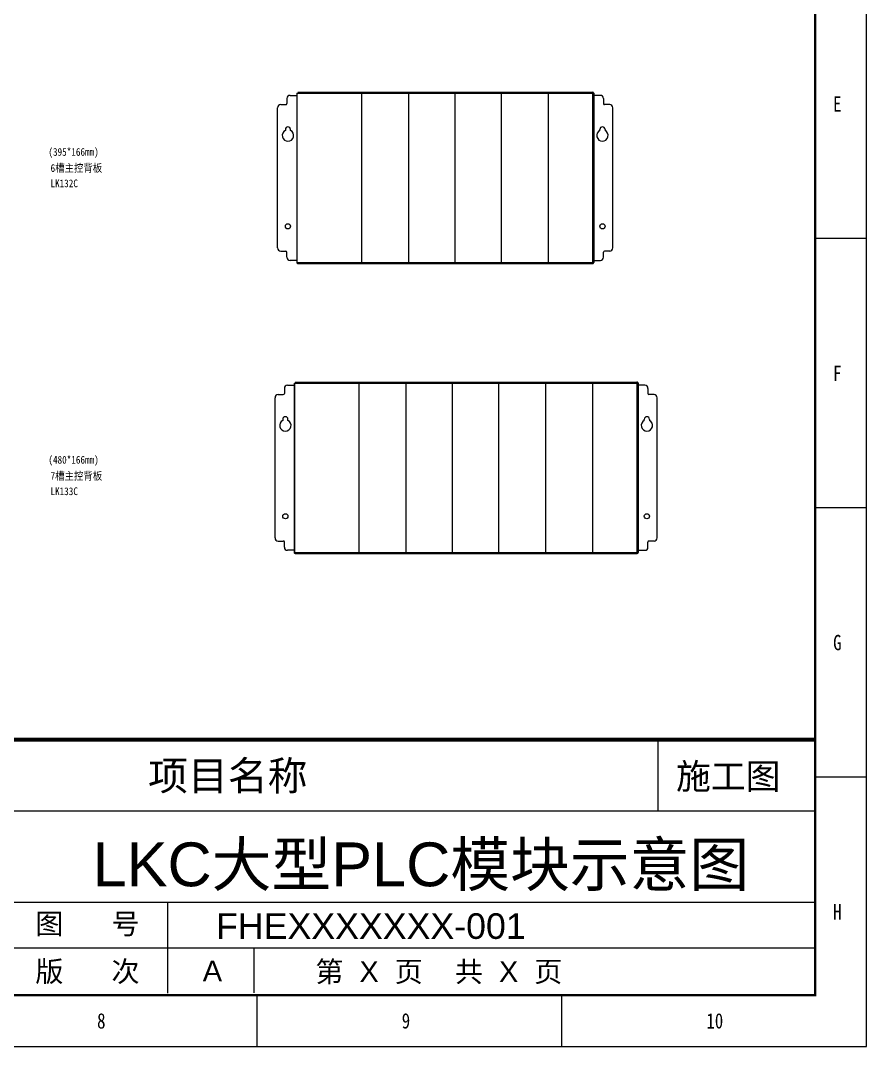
# Model space of a CAD drawing. Header units: millimetres. Extents: x 33157 to 59611, y -29750 to 1750.
# Drawn here: x 55240 to 56060, y -4838 to -3843 of the extents above; entities that cross this region are included whole.
import ezdxf

# ---------------------------------------------------------------- set-up
doc = ezdxf.new("R2010")
doc.units = ezdxf.units.MM
doc.layers.get('0').update_dxf_attribs({"lineweight": 18})
for name, color, linetype, lineweight in [('layer 1', 7, 'Continuous', 18), ('YOUCEGUDINGEDXF_CONTINUOUS_LINE', 7, 'Continuous', 18), ('细实线', 7, 'Continuous', 20)]:
    doc.layers.add(name, color=color, linetype=linetype, lineweight=lineweight)
doc.styles.add('HZ', font='arial.ttf')
doc.styles.get("Standard").update_dxf_attribs({"font": ''})
doc.styles.add('STYLE1', font='')
doc.styles.get('Standard').set_extended_font_data('宋体')
doc.styles.get('STYLE1').set_extended_font_data('宋体')

# ---------------------------------------------------------------- blocks, each defined once
blk = doc.blocks.new('和利时横图框')
for p, q in [((53051.59, 1052.75), (53001.84, 1052.75)), ((53051.59, 791.6), (53001.84, 791.6)), ((53051.59, 530.46), (53001.84, 530.46)), ((52460.65, 269.31), (52460.65, 319.05)), ((52756.12, 269.31), (52756.12, 319.05))]:
    blk.add_line(p, q)
at = {"color": 0}
for p, q in [((52849.19, 566.91), (52849.19, 497.82)), ((51568.3, 497.82), (53001.84, 497.82)), ((51568.3, 409.2), (53001.84, 409.2)), ((52374.03, 320.99), (52374.03, 409.2)), ((51568.3, 364.89), (53001.84, 364.89)), ((52457.81, 321.23), (52457.81, 364.71))]:
    blk.add_line(p, q, dxfattribs=at)
blk.add_lwpolyline([(50096.91, 269.31), (53051.59, 269.31), (53051.59, 2358.48), (50096.91, 2358.48)], close=True)
blk.add_lwpolyline([(50221.27, 319.05, 2.49, 2.49, 0), (53001.84, 319.05, 2.49, 2.49, 0), (53001.84, 2308.73, 2.49, 2.49, 0), (50221.27, 2308.73, 2.49, 2.49, 0)], format="xyseb", close=True)
at = {"color": 7}
blk.add_lwpolyline([(51570.14, 319.05, 3.69, 3.69, 0), (51570.14, 566.91, 3.69, 3.69, 0), (53001.84, 566.91, 3.69, 3.69, 0)], format="xyseb", dxfattribs=at)
at = {"width": 0.8}
for s, height, p in [('E', 14.92, (53019.25, 1175.86)), ('F', 14.92, (53019.25, 914.72)), ('G', 14.92, (53019.25, 653.57)), ('H', 14.92, (53019.25, 392.42)), ('8', 14.92, (52305.46, 286.72)), ('9', 14.92, (52600.92, 286.72)), ('10', 14.923, (52896.39, 286.72))]:
    blk.add_text(s, height=height, dxfattribs=at).set_placement(p)
at = {"color": 0, "style": 'HZ'}
for s, p in [('图', (52245.5, 378.31)), ('号', (52319.35, 378.31)), ('版', (52245.5, 332.1)), ('次', (52319.35, 332.1)), ('A', (52407.97, 332.63))]:
    blk.add_text(s, height=20, dxfattribs=at).set_placement(p)
at = {"style": 'HZ'}
for tag, p, height in [('北京和利时自动化驱动技术有限公司', (51649.92, 520.69), 24.79), ('图纸阶段', (52857.22, 518.92), 24.79), ('图纸名称', (52301.11, 424.67), 42.5), ('会签人', (51825.94, 376.93), 24)]:
    blk.add_attdef(tag, p, '', height=height, dxfattribs=at)
at = {"color": 3, "style": 'HZ'}
for tag, p, height in [('工程名称', (52244.96, 517.73), 28.33), ('设计人', (51828.2, 464.14), 24), ('设计时间', (52033.27, 464.54), 24), ('设计时间', (52033.27, 421.17), 24), ('审核人', (51826.82, 419.74), 24), ('图纸编号', (52420.84, 373.66), 24.79), ('设计时间', (52033.27, 331.46), 24), ('批准人', (51828.28, 330.45), 24)]:
    blk.add_attdef(tag, p, '', height=height, dxfattribs=at)
at = {"color": 0, "style": 'HZ'}
blk.add_attdef('页码', (52501.6, 331.93), '', height=20, dxfattribs=at)

msp = doc.modelspace()

# ---------------------------------------------------------------- linework, layer by layer
at = {"layer": 'layer 1', "lineweight": 9}
for p, q in [((55507.9, -3913.11), (55507.9, -4077.11)), ((55508.16, -3913.11), (55508.16, -4077.11)), ((55509.16, -3912.11), (55509.16, -3912.11)), ((55794.63, -3912.11), (55794.63, -4078.11)), ((55795.63, -3913.11), (55795.63, -4077.11)), ((55795.9, -3913.11), (55795.9, -3913.11)), ((55795.9, -3913.11), (55795.9, -4077.11)), ((55794.9, -4078.11), (55794.9, -4078.11)), ((55505.39, -4194.3), (55505.39, -4358.3)), ((55505.66, -4194.3), (55505.66, -4358.3)), ((55506.66, -4193.3), (55506.66, -4193.3)), ((55837.73, -4193.3), (55837.73, -4359.3)), ((55838.73, -4194.3), (55838.73, -4358.3)), ((55838.99, -4194.3), (55838.99, -4194.3)), ((55838.99, -4194.3), (55838.99, -4358.3)), ((55837.99, -4359.3), (55837.99, -4359.3))]:
    msp.add_line(p, q, dxfattribs=at)
for points in [[(55508.9, -3912.11), (55508.9, -3912.11), (55794.9, -3912.11), (55794.9, -3912.11)], [(55507.9, -3913.11), (55507.9, -3913.11), (55533.48, -3913.11), (55533.48, -3913.11)], [(55524.96, -3913.11), (55524.96, -3913.11), (55795.9, -3913.11), (55795.9, -3913.11)], [(55794.89, -3912.14), (55794.81, -3912.12), (55794.72, -3912.11), (55794.63, -3912.11)], [(55795.63, -3913.11), (55795.63, -3912.66), (55795.33, -3912.26), (55794.89, -3912.14)], [(55508.9, -4078.11), (55508.9, -4078.11), (55794.9, -4078.11), (55794.9, -4078.11)], [(55507.9, -4077.11), (55507.9, -4077.11), (55533.48, -4077.11), (55533.48, -4077.11)], [(55533.48, -4077.11), (55533.48, -4077.11), (55795.9, -4077.11), (55795.9, -4077.11)], [(55794.63, -4078.11), (55795.19, -4078.11), (55795.63, -4077.66), (55795.63, -4077.11)], [(55506.39, -4193.3), (55506.39, -4193.3), (55792.39, -4193.3), (55792.39, -4193.3)], [(55505.39, -4194.3), (55505.39, -4194.3), (55530.98, -4194.3), (55530.98, -4194.3)], [(55522.45, -4194.3), (55522.45, -4194.3), (55793.39, -4194.3), (55793.39, -4194.3)], [(55551.99, -4193.3), (55551.99, -4193.3), (55837.99, -4193.3), (55837.99, -4193.3)], [(55568.05, -4194.3), (55568.05, -4194.3), (55838.99, -4194.3), (55838.99, -4194.3)], [(55837.99, -4193.33), (55837.9, -4193.31), (55837.82, -4193.3), (55837.73, -4193.3)], [(55838.73, -4194.3), (55838.73, -4193.85), (55838.42, -4193.45), (55837.99, -4193.33)], [(55506.39, -4359.3), (55506.39, -4359.3), (55792.39, -4359.3), (55792.39, -4359.3)], [(55505.39, -4358.3), (55505.39, -4358.3), (55530.98, -4358.3), (55530.98, -4358.3)], [(55530.98, -4358.3), (55530.98, -4358.3), (55793.39, -4358.3), (55793.39, -4358.3)], [(55551.99, -4359.3), (55551.99, -4359.3), (55837.99, -4359.3), (55837.99, -4359.3)], [(55576.58, -4358.3), (55576.58, -4358.3), (55838.99, -4358.3), (55838.99, -4358.3)], [(55837.73, -4359.3), (55838.28, -4359.3), (55838.73, -4358.85), (55838.73, -4358.3)]]:
    msp.add_open_spline(points, degree=3, dxfattribs=at)
for points, knots in [([(55795.9, -3913.11), (55795.9, -3912.84), (55795.79, -3912.59), (55795.61, -3912.4), (55795.42, -3912.21), (55795.16, -3912.11), (55794.9, -3912.11)], [0, 0, 0, 0, 180557.365116, 180557.365116, 180557.365116, 361114.730232, 361114.730232, 361114.730232, 361114.730232]), ([(55507.9, -4077.11), (55507.9, -4077.37), (55508, -4077.63), (55508.19, -4077.82), (55508.38, -4078), (55508.63, -4078.11), (55508.9, -4078.11)], [0, 0, 0, 0, 179945.10765, 179945.10765, 179945.10765, 359890.2153, 359890.2153, 359890.2153, 359890.2153]), ([(55508.16, -4077.11), (55508.16, -4077.37), (55508.27, -4077.63), (55508.46, -4077.82), (55508.64, -4078), (55508.9, -4078.11), (55509.16, -4078.11)], [0, 0, 0, 0, 179945.933044, 179945.933044, 179945.933044, 359891.866087, 359891.866087, 359891.866087, 359891.866087]), ([(55794.9, -4078.11), (55795.16, -4078.11), (55795.42, -4078), (55795.61, -4077.82), (55795.79, -4077.63), (55795.9, -4077.37), (55795.9, -4077.11)], [0, 0, 0, 0, 180840.490928, 180840.490928, 180840.490928, 361680.981856, 361680.981856, 361680.981856, 361680.981856]), ([(55838.99, -4194.3), (55838.99, -4194.03), (55838.89, -4193.78), (55838.7, -4193.59), (55838.51, -4193.4), (55838.26, -4193.3), (55837.99, -4193.3)], [0, 0, 0, 0, 181173.753291, 181173.753291, 181173.753291, 362347.506583, 362347.506583, 362347.506583, 362347.506583]), ([(55505.39, -4358.3), (55505.39, -4358.56), (55505.5, -4358.82), (55505.69, -4359.01), (55505.87, -4359.19), (55506.13, -4359.3), (55506.39, -4359.3)], [0, 0, 0, 0, 180421.319636, 180421.319636, 180421.319636, 360842.639272, 360842.639272, 360842.639272, 360842.639272]), ([(55505.66, -4358.3), (55505.66, -4358.56), (55505.76, -4358.82), (55505.95, -4359.01), (55506.14, -4359.19), (55506.39, -4359.3), (55506.66, -4359.3)], [0, 0, 0, 0, 180422.144825, 180422.144825, 180422.144825, 360844.289649, 360844.289649, 360844.289649, 360844.289649]), ([(55837.99, -4359.3), (55838.26, -4359.3), (55838.51, -4359.19), (55838.7, -4359.01), (55838.89, -4358.82), (55838.99, -4358.56), (55838.99, -4358.3)], [0, 0, 0, 0, 181458.526651, 181458.526651, 181458.526651, 362917.053303, 362917.053303, 362917.053303, 362917.053303])]:
    msp.add_open_spline(points, degree=3, knots=knots, dxfattribs=at)
at = {"layer": 'YOUCEGUDINGEDXF_CONTINUOUS_LINE', "color": 7, "linetype": 'Continuous'}
for p, q in [((55498.4, -3918.11), (55498.4, -3923.11)), ((55501.4, -3915.11), (55507.9, -3915.11)), ((55802.4, -3915.11), (55795.9, -3915.11)), ((55805.4, -3918.11), (55805.4, -3923.11)), ((55489.4, -4063.11), (55489.4, -3927.11)), ((55492.4, -3924.11), (55497.4, -3924.11)), ((55811.4, -3924.11), (55806.4, -3924.11)), ((55814.4, -4063.11), (55814.4, -3927.11)), ((55496.9, -3948.11), (55496.9, -3949.21)), ((55501.9, -3949.21), (55501.9, -3948.11)), ((55801.9, -3949.21), (55801.9, -3948.11)), ((55806.9, -3948.11), (55806.9, -3949.21)), ((55492.4, -4066.11), (55497.4, -4066.11)), ((55498.4, -4072.11), (55498.4, -4067.11)), ((55805.4, -4072.11), (55805.4, -4067.11)), ((55811.4, -4066.11), (55806.4, -4066.11)), ((55507.9, -4075.11), (55501.4, -4075.11)), ((55795.9, -4075.11), (55802.4, -4075.11)), ((55498.9, -4196.3), (55505.4, -4196.3)), ((55845.49, -4196.3), (55838.99, -4196.3)), ((55486.9, -4344.3), (55486.9, -4208.3)), ((55489.9, -4205.3), (55494.9, -4205.3)), ((55495.9, -4199.3), (55495.9, -4204.3)), ((55848.49, -4199.3), (55848.49, -4204.3)), ((55854.49, -4205.3), (55849.49, -4205.3)), ((55857.49, -4344.3), (55857.49, -4208.3)), ((55494.4, -4229.3), (55494.4, -4230.4)), ((55499.4, -4230.4), (55499.4, -4229.3)), ((55844.99, -4230.4), (55844.99, -4229.3)), ((55849.99, -4229.3), (55849.99, -4230.4)), ((55489.9, -4347.3), (55494.9, -4347.3)), ((55854.49, -4347.3), (55849.49, -4347.3)), ((55495.9, -4353.3), (55495.9, -4348.3)), ((55505.4, -4356.3), (55498.9, -4356.3)), ((55838.99, -4356.3), (55845.49, -4356.3)), ((55848.49, -4353.3), (55848.49, -4348.3))]:
    msp.add_line(p, q, dxfattribs=at)
for centre in [(55499.4, -4042.11), (55804.4, -4042.11), (55496.9, -4323.3), (55847.49, -4323.3)]:
    msp.add_circle(centre, 2.5, dxfattribs=at)
for centre, radius, start, end in [((55501.4, -3918.11), 3, 90, 180), ((55802.4, -3918.11), 3, 0, 90), ((55492.4, -3927.11), 3, 90, 180), ((55497.4, -3923.11), 1, 270, 0), ((55806.4, -3923.11), 1, 180, 270), ((55811.4, -3927.11), 3, 0, 90), ((55499.4, -3954.11), 5.5, 117.03569, 62.96431), ((55499.4, -3948.11), 2.5, 360, 180), ((55804.4, -3954.11), 5.5, 117.03569, 62.96431), ((55804.4, -3948.11), 2.5, 0, 180), ((55492.4, -4063.11), 3, 180, 270), ((55497.4, -4067.11), 1, 0, 90), ((55806.4, -4067.11), 1, 90, 180), ((55811.4, -4063.11), 3, 270, 0), ((55501.4, -4072.11), 3, 180, 270), ((55802.4, -4072.11), 3, 270, 0), ((55498.9, -4199.3), 3, 90, 180), ((55845.49, -4199.3), 3, 0, 90), ((55489.9, -4208.3), 3, 90, 180), ((55494.9, -4204.3), 1, 270, 0), ((55849.49, -4204.3), 1, 180, 270), ((55854.49, -4208.3), 3, 0, 90), ((55496.9, -4229.3), 2.5, 0, 180), ((55847.49, -4229.3), 2.5, 0, 180), ((55496.9, -4235.3), 5.5, 117.03569, 62.96431), ((55847.49, -4235.3), 5.5, 117.03569, 62.96431), ((55489.9, -4344.3), 3, 180, 270), ((55494.9, -4348.3), 1, 360, 90), ((55849.49, -4348.3), 1, 90, 180), ((55854.49, -4344.3), 3, 270, 360), ((55498.9, -4353.3), 3, 180, 270), ((55845.49, -4353.3), 3, 270, 0)]:
    msp.add_arc(centre, radius, start, end, dxfattribs=at)
at = {"layer": '细实线'}
for p, q in [((55570.6, -3912.11), (55570.6, -4078.11)), ((55616.2, -3912.11), (55616.2, -4078.11)), ((55661.2, -3912.11), (55661.2, -4078.11)), ((55706.2, -3912.11), (55706.2, -4078.11)), ((55751.8, -3912.11), (55751.8, -4078.11)), ((55568.1, -4193.3), (55568.1, -4359.3)), ((55613.7, -4193.3), (55613.7, -4359.3)), ((55658.7, -4193.3), (55658.7, -4359.3)), ((55703.7, -4193.3), (55703.7, -4359.3)), ((55749.3, -4193.3), (55749.3, -4359.3)), ((55794.9, -4193.3), (55794.9, -4359.3))]:
    msp.add_line(p, q, dxfattribs=at)

# ---------------------------------------------------------------- block references
ref = msp.add_blockref('和利时横图框', (3008.87, -5106.82), dxfattribs=at)
ref.add_attrib('页码', '  第  X  页    共  X  页', (55510.47, -4774.89), dxfattribs={"layer": '0', "color": 0, "height": 20, "style": 'HZ'})
ref.add_attrib('工程名称', '          项目名称', (55253.83, -4589.09), dxfattribs={"layer": '0', "color": 3, "height": 28.3333, "style": 'HZ'})
ref.add_attrib('图纸名称', 'LKC大型PLC模块示意图', (55309.98, -4682.14), dxfattribs={"layer": '0', "height": 42.5, "style": 'HZ'})
ref.add_attrib('图纸编号', 'FHEXXXXXXX-001', (55429.71, -4733.16), dxfattribs={"layer": '0', "color": 3, "height": 24.7917, "style": 'HZ'})
ref.add_attrib('图纸阶段', ' 施工图', (55866.09, -4587.9), dxfattribs={"layer": '0', "height": 24.792, "style": 'HZ'})

# ---------------------------------------------------------------- texts
at = {"color": 0, "style": 'STYLE1', "width": 0.87}
for s, p in [('(395*166mm)', (55267.1, -3973.71)), ('6槽主控背板', (55269.19, -3989.36)), ('LK132C', (55269.07, -4004.2)), ('(480*166mm)', (55267.1, -4272.28)), ('7槽主控背板', (55269.19, -4287.94)), ('LK133C', (55269.07, -4302.78))]:
    msp.add_text(s, height=7.5, dxfattribs=at).set_placement(p)

doc.saveas('drawing.dxf')
